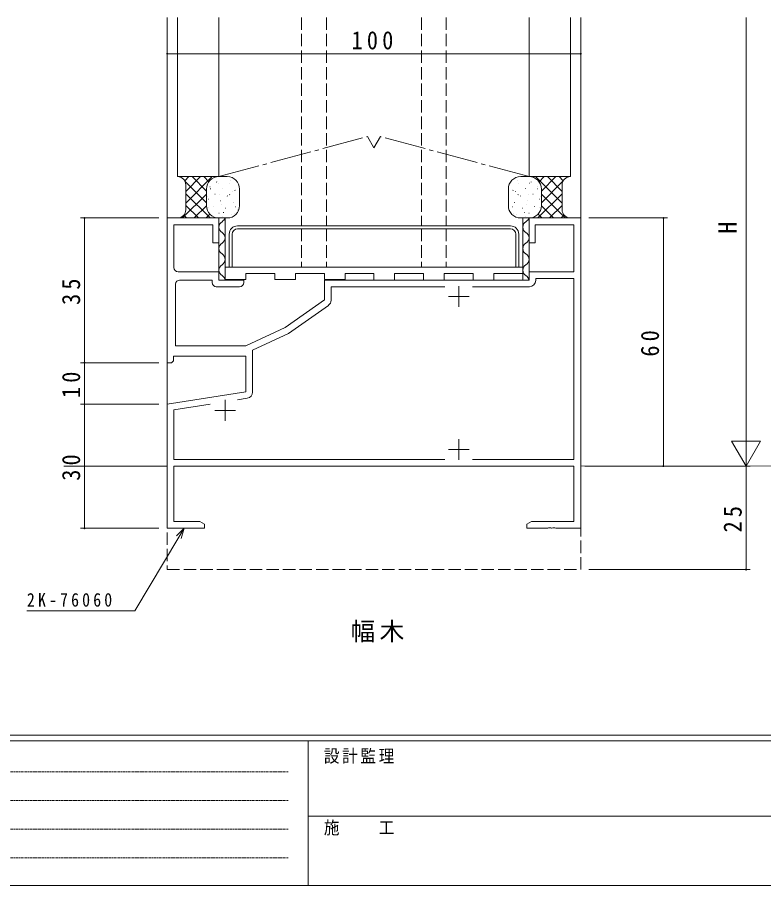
# Model space of a CAD drawing. Units: millimetres on the paper. Extents: x -397 to 397, y -282 to 282.
# Drawn here: x -206.7 to -26.2, y -282.1 to -72.2 of the extents above; entities that cross this region are included whole.
import ezdxf
from ezdxf.enums import TextEntityAlignment as Align

# ---------------------------------------------------------------- set-up
doc = ezdxf.new("R2010")
doc.units = ezdxf.units.MM
for name, pattern in [('USER1', [0.375, 0.25, -0.125]), ('USER2', [13, 10, -1, 1, -1]), ('USER3', [4, 3, -1])]:
    doc.linetypes.add(name, pattern=pattern)
for name, color, linetype, lineweight in [('0-1_YKK_ZWAK', 7, 'Continuous', 18), ('0-3_YKK_11', 7, 'Continuous', 18), ('0-4_YKK_12', 2, 'Continuous', 18), ('0-6_YKK_13', 4, 'Continuous', 18), ('0-7_YKK_D', 6, 'Continuous', 18)]:
    doc.layers.add(name, color=color, linetype=linetype, lineweight=lineweight)
doc.layers.add('0-2_USER1', color=7, linetype='Continuous')
doc.styles.add('ＭＳ ゴシック', font='')
doc.styles.get('ＭＳ ゴシック').set_extended_font_data('MS Gothic')

msp = doc.modelspace()

# ---------------------------------------------------------------- linework, layer by layer
at = {"layer": '0-1_YKK_ZWAK'}
for p, q in [((376.092, -245.7), (-393.908, -245.7)), ((338.292, -247.1), (-393.908, -247.1)), ((-136.308, -247.1), (-136.308, -282.1)), ((-136.308, -265.299), (-7.508, -265.299)), ((-393.908, -282.1), (338.292, -282.1))]:
    msp.add_line(p, q, dxfattribs=at)
at = {"layer": '0-1_YKK_ZWAK', "linetype": 'USER1'}
for p, q in [((-389.31, -254.612), (-141.117, -254.612)), ((-389.31, -261.541), (-141.117, -261.541)), ((-389.31, -268.47), (-141.117, -268.47)), ((-389.31, -275.398), (-141.117, -275.398))]:
    msp.add_line(p, q, dxfattribs=at)
at = {"layer": '0-3_YKK_11'}
for p, q in [((-170.418, -120.7), (-157.918, -120.7)), ((-170.418, -155.7), (-170.418, -120.7)), ((-157.918, -120.7), (-157.918, -126.7)), ((-82.918, -120.7), (-70.418, -120.7)), ((-82.918, -126.7), (-82.918, -120.7)), ((-70.418, -120.7), (-70.418, -195.7)), ((-168.788, -122.33), (-168.788, -132.7)), ((-159.418, -122.33), (-168.788, -122.33)), ((-159.418, -126.7), (-159.418, -122.33)), ((-81.418, -122.33), (-81.418, -126.7)), ((-72.048, -122.33), (-81.418, -122.33)), ((-72.048, -133.7), (-72.048, -122.33)), ((-157.918, -126.7), (-159.418, -126.7)), ((-81.418, -126.7), (-82.918, -126.7)), ((-167.788, -133.7), (-157.918, -133.7)), ((-157.918, -133.7), (-157.918, -135.7)), ((-82.918, -133.7), (-72.048, -133.7)), ((-82.918, -135.7), (-82.918, -133.7)), ((-159.548, -135.7), (-167.418, -135.7)), ((-159.548, -136.33), (-159.548, -135.7)), ((-157.918, -135.7), (-151.918, -135.7)), ((-151.918, -135.7), (-151.918, -136.33)), ((-132.418, -135.7), (-82.918, -135.7)), ((-132.418, -140.518), (-132.418, -135.7)), ((-81.288, -135.33), (-72.048, -135.33)), ((-81.288, -135.83), (-81.288, -135.33)), ((-72.048, -135.33), (-72.048, -179.07)), ((-168.418, -136.7), (-168.418, -151.6)), ((-152.918, -137.33), (-158.548, -137.33)), ((-130.788, -137.33), (-103.28, -137.33)), ((-130.788, -140.586), (-130.788, -137.33)), ((-99.918, -137.2), (-99.918, -142.2)), ((-96.555, -137.33), (-82.788, -137.33)), ((-141.918, -147.17), (-132.418, -140.518)), ((-102.418, -139.7), (-97.418, -139.7)), ((-141.1, -148.587), (-131.428, -141.815)), ((-151.418, -151.6), (-141.918, -147.17)), ((-149.788, -152.638), (-141.1, -148.587)), ((-168.418, -151.6), (-151.418, -151.6)), ((-149.788, -162.802), (-149.788, -152.638)), ((-168.918, -155.2), (-169.418, -155.7)), ((-168.918, -154.1), (-168.918, -155.2)), ((-151.418, -154.1), (-168.918, -154.1)), ((-151.418, -162.691), (-151.418, -154.1)), ((-169.418, -155.7), (-170.418, -155.7)), ((-170.418, -165.7), (-151.418, -162.691)), ((-170.418, -195.7), (-170.418, -165.7)), ((-168.788, -167.092), (-160.059, -165.71)), ((-156.418, -164.7), (-156.418, -169.7)), ((-153.415, -164.657), (-151.053, -164.283)), ((-168.788, -179.07), (-168.788, -167.092)), ((-158.918, -167.2), (-153.918, -167.2)), ((-99.918, -174.2), (-99.918, -179.2)), ((-102.418, -176.7), (-97.418, -176.7)), ((-103.28, -179.07), (-168.788, -179.07)), ((-103.28, -179.07), (-168.788, -179.07)), ((-72.048, -179.07), (-96.555, -179.07)), ((-168.788, -180.7), (-168.788, -194.07)), ((-72.048, -180.7), (-168.788, -180.7)), ((-72.048, -194.07), (-72.048, -180.7)), ((-168.788, -194.07), (-162.509, -194.07)), ((-162.509, -194.07), (-161.418, -194.7)), ((-161.418, -194.7), (-161.418, -195.7)), ((-83.418, -194.7), (-82.327, -194.07)), ((-83.418, -195.7), (-83.418, -194.7)), ((-82.327, -194.07), (-72.048, -194.07)), ((-161.418, -195.7), (-170.418, -195.7)), ((-78.376, -195.7), (-83.418, -195.7)), ((-78.193, -195.58), (-78.376, -195.7)), ((-77.643, -195.58), (-78.193, -195.58)), ((-77.46, -195.7), (-77.643, -195.58)), ((-77.376, -195.7), (-77.46, -195.7)), ((-77.193, -195.58), (-77.376, -195.7)), ((-76.643, -195.58), (-77.193, -195.58)), ((-76.46, -195.7), (-76.643, -195.58)), ((-70.418, -195.7), (-76.46, -195.7))]:
    msp.add_line(p, q, dxfattribs=at)
for centre, radius, start, end in [((-167.788, -132.7), 1, 180.00001, 269.99999), ((-167.418, -136.7), 1, 90.00001, 179.99999), ((-158.548, -136.33), 1, 180.00001, 269.99999), ((-152.918, -136.33), 1, 270.00001, 359.99999), ((-82.788, -135.83), 1.5, 270.00001, 359.99999), ((-132.288, -140.586), 1.5, 305.00001, 0.00001), ((-151.288, -162.802), 1.5, 279.00001, 0.00002)]:
    msp.add_arc(centre, radius, start, end, dxfattribs=at)
at = {"layer": '0-4_YKK_12'}
for p, q in [((-170.418, -72.2), (-170.418, -180.7)), ((-70.418, -180.7), (-70.418, -72.2)), ((-170.418, -180.7), (-195.418, -180.7)), ((-14.691, -180.582), (-70.418, -180.7))]:
    msp.add_line(p, q, dxfattribs=at)
at = {"layer": '0-4_YKK_12', "linetype": 'USER3'}
for p, q in [((-170.418, -180.7), (-170.418, -205.7)), ((-70.418, -205.7), (-70.418, -180.7)), ((-170.418, -205.7), (-70.418, -205.7))]:
    msp.add_line(p, q, dxfattribs=at)
at = {"layer": '0-6_YKK_13'}
for p, q in [((-167.918, -72.2), (-167.918, -110.7)), ((-157.918, -72.2), (-157.918, -110.7)), ((-82.918, -72.2), (-82.918, -110.7)), ((-72.918, -72.2), (-72.918, -110.7)), ((-167.918, -110.7), (-157.918, -110.7)), ((-167.023, -110.912), (-167.234, -110.7)), ((-165.175, -110.699), (-166.182, -111.706)), ((-159.517, -110.698), (-165.918, -117.099)), ((-162.346, -110.699), (-165.918, -114.27)), ((-160.918, -114.188), (-164.406, -110.699)), ((-160.343, -111.934), (-161.579, -110.699)), ((-158.657, -110.792), (-158.751, -110.698)), ((-155.918, -110.7), (-157.918, -110.7)), ((-84.918, -110.7), (-82.918, -110.7)), ((-72.918, -110.7), (-82.918, -110.7)), ((-82.179, -110.792), (-82.085, -110.698)), ((-81.318, -110.698), (-74.918, -117.099)), ((-80.493, -111.934), (-79.257, -110.699)), ((-79.918, -114.188), (-76.429, -110.699)), ((-78.489, -110.699), (-74.918, -114.27)), ((-75.66, -110.699), (-74.654, -111.706)), ((-73.813, -110.912), (-73.601, -110.7)), ((-160.918, -117.016), (-166.129, -111.805)), ((-165.918, -118.7), (-165.918, -112.7)), ((-160.081, -113.155), (-160.031, -113.162)), ((-158.476, -111.995), (-158.426, -112.002)), ((-158.082, -112.261), (-158.072, -112.259)), ((-155.466, -112.424), (-155.417, -112.431)), ((-155.229, -111.686), (-155.22, -111.684)), ((-85.606, -111.686), (-85.616, -111.684)), ((-85.369, -112.424), (-85.419, -112.431)), ((-82.754, -112.261), (-82.763, -112.259)), ((-82.36, -111.995), (-82.409, -112.002)), ((-80.755, -113.155), (-80.805, -113.162)), ((-79.918, -117.016), (-74.706, -111.805)), ((-74.918, -118.7), (-74.918, -112.7)), ((-160.918, -114.927), (-166.691, -120.7)), ((-160.063, -120.7), (-165.918, -114.845)), ((-160.918, -113.7), (-160.918, -117.7)), ((-160.918, -113.7), (-160.918, -117.7)), ((-159.992, -113.656), (-159.902, -113.613)), ((-158.898, -114.955), (-158.848, -114.962)), ((-157.86, -114.948), (-157.85, -114.946)), ((-157.071, -113.584), (-157.022, -113.591)), ((-155.888, -115.384), (-155.839, -115.391)), ((-155.342, -115.065), (-155.251, -115.022)), ((-154.615, -114.294), (-154.606, -114.292)), ((-154.061, -114.013), (-154.012, -114.02)), ((-152.918, -117.7), (-152.918, -113.7)), ((-87.918, -117.7), (-87.918, -113.7)), ((-86.774, -114.013), (-86.824, -114.02)), ((-86.22, -114.294), (-86.23, -114.292)), ((-85.494, -115.065), (-85.584, -115.022)), ((-84.948, -115.384), (-84.997, -115.391)), ((-83.765, -113.584), (-83.814, -113.591)), ((-82.976, -114.948), (-82.985, -114.946)), ((-81.938, -114.955), (-81.987, -114.962)), ((-80.844, -113.656), (-80.934, -113.613)), ((-80.773, -120.7), (-74.918, -114.845)), ((-79.918, -113.7), (-79.918, -117.7)), ((-79.918, -113.7), (-79.918, -117.7)), ((-79.918, -114.927), (-74.145, -120.7)), ((-160.713, -115.522), (-160.703, -115.52)), ((-160.503, -116.115), (-160.453, -116.122)), ((-157.493, -116.544), (-157.443, -116.551)), ((-154.483, -116.973), (-154.434, -116.98)), ((-154.344, -116.971), (-154.335, -116.969)), ((-86.491, -116.971), (-86.501, -116.969)), ((-86.352, -116.973), (-86.402, -116.98)), ((-83.343, -116.544), (-83.392, -116.551)), ((-80.333, -116.115), (-80.383, -116.122)), ((-80.123, -115.522), (-80.133, -115.52)), ((-162.891, -120.7), (-165.918, -117.673)), ((-160.917, -117.755), (-163.862, -120.7)), ((-160.491, -118.209), (-160.481, -118.207)), ((-159.32, -117.915), (-159.27, -117.922)), ((-157.915, -119.504), (-157.865, -119.511)), ((-157.246, -117.556), (-157.236, -117.554)), ((-156.853, -119.398), (-156.762, -119.355)), ((-156.31, -118.344), (-156.261, -118.351)), ((-153.939, -118.016), (-153.849, -117.973)), ((-153.301, -118.773), (-153.251, -118.78)), ((-87.535, -118.773), (-87.585, -118.78)), ((-86.897, -118.016), (-86.987, -117.973)), ((-84.526, -118.344), (-84.575, -118.351)), ((-83.983, -119.398), (-84.073, -119.355)), ((-83.59, -117.556), (-83.599, -117.554)), ((-82.921, -119.504), (-82.97, -119.511)), ((-81.516, -117.915), (-81.566, -117.922)), ((-80.345, -118.209), (-80.355, -118.207)), ((-79.918, -117.755), (-76.974, -120.7)), ((-77.945, -120.7), (-74.918, -117.673)), ((-157.918, -120.7), (-167.918, -120.7)), ((-165.719, -120.7), (-166.408, -120.012)), ((-160.096, -119.763), (-161.034, -120.7)), ((-158.193, -120.687), (-158.205, -120.7)), ((-157.918, -120.7), (-156.418, -120.7)), ((-157.918, -135.7), (-157.918, -120.7)), ((-157.918, -120.7), (-155.918, -120.7)), ((-156.975, -120.233), (-156.965, -120.231)), ((-156.418, -135.7), (-156.418, -120.7)), ((-154.905, -119.933), (-154.856, -119.94)), ((-154.122, -119.658), (-154.113, -119.656)), ((-86.713, -119.658), (-86.723, -119.656)), ((-85.93, -119.933), (-85.98, -119.94)), ((-82.918, -120.7), (-84.918, -120.7)), ((-84.418, -120.7), (-82.918, -120.7)), ((-84.418, -135.7), (-84.418, -120.7)), ((-83.861, -120.233), (-83.87, -120.231)), ((-82.918, -135.7), (-82.918, -120.7)), ((-82.918, -120.7), (-72.918, -120.7)), ((-82.643, -120.687), (-82.63, -120.7)), ((-80.739, -119.763), (-79.802, -120.7)), ((-75.116, -120.7), (-74.428, -120.012)), ((-153.418, -122.607), (-87.418, -122.607)), ((-153.418, -123.307), (-87.418, -123.307)), ((-155.418, -124.607), (-155.418, -132.607)), ((-154.718, -124.607), (-154.718, -132.607)), ((-86.118, -124.607), (-86.118, -132.607)), ((-85.418, -124.607), (-85.418, -132.607)), ((-84.418, -132.607), (-156.418, -132.607)), ((-151.418, -134.107), (-144.418, -134.107)), ((-151.418, -135.607), (-151.418, -134.107)), ((-144.418, -135.607), (-144.418, -134.107)), ((-139.418, -134.107), (-132.418, -134.107)), ((-139.418, -135.607), (-139.418, -134.107)), ((-132.418, -135.607), (-132.418, -134.107)), ((-127.418, -134.107), (-120.418, -134.107)), ((-127.418, -135.607), (-127.418, -134.107)), ((-120.418, -135.607), (-120.418, -134.107)), ((-115.418, -134.107), (-108.418, -134.107)), ((-115.418, -135.607), (-115.418, -134.107)), ((-108.418, -135.607), (-108.418, -134.107)), ((-103.418, -134.107), (-96.418, -134.107)), ((-103.418, -135.607), (-103.418, -134.107)), ((-96.418, -135.607), (-96.418, -134.107)), ((-91.418, -134.107), (-84.418, -134.107)), ((-91.418, -135.607), (-91.418, -134.107)), ((-151.418, -135.607), (-156.418, -135.607)), ((-139.418, -135.607), (-144.418, -135.607)), ((-127.418, -135.607), (-132.418, -135.607))]:
    msp.add_line(p, q, dxfattribs=at)
at = {"layer": '0-6_YKK_13', "linetype": 'USER3'}
for p, q in [((-137.918, -72.2), (-137.918, -122.607)), ((-131.918, -72.2), (-131.918, -122.607)), ((-108.918, -72.2), (-108.918, -122.607)), ((-102.918, -72.2), (-102.918, -122.607)), ((-137.918, -123.307), (-137.918, -132.607)), ((-131.918, -123.307), (-131.918, -132.607)), ((-108.918, -123.307), (-108.918, -132.607)), ((-102.918, -123.307), (-102.918, -132.607))]:
    msp.add_line(p, q, dxfattribs=at)
at = {"layer": '0-6_YKK_13', "linetype": 'USER2'}
for p, q in [((-157.918, -110.7), (-121.968, -101)), ((-120.418, -103.7), (-121.968, -101)), ((-120.418, -103.7), (-118.868, -101)), ((-82.918, -110.7), (-118.868, -101))]:
    msp.add_line(p, q, dxfattribs=at)
at = {"layer": '0-6_YKK_13'}
for centre, radius, start, end in [((-167.918, -112.7), 2, 0, 90), ((-157.918, -113.7), 3, 90, 180), ((-157.918, -113.7), 3, 90, 180), ((-155.918, -113.7), 3, 0, 90), ((-84.918, -113.7), 3, 90, 180), ((-82.918, -113.7), 3, 0, 90), ((-82.918, -113.7), 3, 0, 90), ((-72.918, -112.7), 2, 90, 180), ((-167.918, -118.7), 2, 270, 0), ((-157.918, -117.7), 3, 180, 270), ((-157.918, -117.7), 3, 180, 270), ((-155.918, -117.7), 3, 270, 0), ((-84.918, -117.7), 3, 180, 270), ((-82.918, -117.7), 3, 270, 0), ((-82.918, -117.7), 3, 270, 0), ((-72.918, -118.7), 2, 180, 270), ((-156.418, -122.898), 1.5, 119.99999, 239.99999), ((-157.918, -120.298), 1.5, 299.99999, 344.44803), ((-82.918, -122.898), 1.5, 119.99999, 239.99999), ((-84.418, -120.298), 1.5, 299.99999, 344.44803), ((-153.418, -124.607), 2, 90, 180), ((-153.418, -124.607), 1.3, 90, 180), ((-87.418, -124.607), 2, 0, 90), ((-87.418, -124.607), 1.3, 0, 90), ((-157.918, -125.499), 1.5, 299.99999, 59.99999), ((-84.418, -125.499), 1.5, 299.99999, 59.99999), ((-156.418, -128.099), 1.5, 119.99999, 239.99999), ((-82.918, -128.099), 1.5, 119.99999, 239.99999), ((-157.918, -130.7), 1.5, 299.99999, 59.99999), ((-84.418, -130.7), 1.5, 299.99999, 59.99999), ((-156.418, -133.3), 1.5, 119.99999, 239.99999), ((-82.918, -133.3), 1.5, 119.99999, 239.99999), ((-157.918, -135.9), 1.5, 7.68081, 60.00002), ((-84.418, -135.9), 1.5, 7.68081, 60.00002)]:
    msp.add_arc(centre, radius, start, end, dxfattribs=at)
at = {"layer": '0-7_YKK_D'}
for p, q in [((-30.418, -173.7), (-30.418, -72.2)), ((-70.418, -81), (-170.418, -81)), ((-172.418, -120.7), (-191.418, -120.7)), ((-190.418, -120.7), (-190.418, -155.7)), ((-68.418, -120.7), (-49.418, -120.7)), ((-50.418, -180.7), (-50.418, -120.7)), ((-172.418, -155.7), (-191.418, -155.7)), ((-172.418, -155.7), (-191.418, -155.7)), ((-190.418, -155.7), (-190.418, -165.7)), ((-172.418, -165.7), (-191.418, -165.7)), ((-172.418, -165.7), (-191.418, -165.7)), ((-190.418, -165.7), (-190.418, -195.7)), ((-30.418, -180.7), (-30.418, -168.576)), ((-26.918, -174.638), (-33.918, -174.638)), ((-30.418, -180.7), (-33.918, -174.638)), ((-30.418, -180.7), (-26.918, -174.638)), ((-69.418, -180.7), (-29.418, -180.7)), ((-69.418, -180.7), (-29.418, -180.7)), ((-68.418, -180.7), (-49.418, -180.7)), ((-30.418, -180.7), (-30.418, -205.7)), ((-172.418, -195.7), (-191.418, -195.7)), ((-168.182, -197.502), (-166.325, -195.7)), ((-166.325, -195.7), (-167.607, -197.846)), ((-166.325, -195.7), (-167.032, -198.19)), ((-167.607, -197.846), (-178.281, -215.7)), ((-68.418, -205.7), (-29.418, -205.7)), ((-178.281, -215.7), (-204.341, -215.7))]:
    msp.add_line(p, q, dxfattribs=at)
for centre, start, end in [((-170.418, -81), 0, 180), ((-170.418, -81), 180, 0), ((-70.418, -81), 0, 180), ((-70.418, -81), 180, 0), ((-190.418, -120.7), 90, 270), ((-190.418, -120.7), 270, 90), ((-50.418, -120.7), 90, 270), ((-50.418, -120.7), 270, 90), ((-190.418, -155.7), 90, 270), ((-190.418, -155.7), 90, 270), ((-190.418, -155.7), 270, 90), ((-190.418, -155.7), 270, 90), ((-190.418, -165.7), 90, 270), ((-190.418, -165.7), 90, 270), ((-190.418, -165.7), 270, 90), ((-190.418, -165.7), 270, 90), ((-50.418, -180.7), 90, 270), ((-50.418, -180.7), 270, 90), ((-190.418, -195.7), 90, 270), ((-190.418, -195.7), 270, 90), ((-30.418, -205.7), 90, 270), ((-30.418, -205.7), 270, 90)]:
    msp.add_arc(centre, 0.106, start, end, dxfattribs=at)

# ---------------------------------------------------------------- texts
at = {"layer": '0-1_YKK_ZWAK', "char_height": 3.079, "attachment_point": 7, "style": 'ＭＳ ゴシック'}
for s, insert in [('\\T1.17;\\W0.9;設計監理', (-132.539, -252.633)), ('\\T1.17;\\W0.9;施\u3000\u3000工', (-132.539, -269.954))]:
    msp.add_mtext(s, dxfattribs=dict(at, insert=insert))
at = {"layer": '0-2_USER1', "insert": (-126.085, -223.288), "char_height": 4.399, "attachment_point": 7, "style": 'ＭＳ ゴシック'}
msp.add_mtext('\\T1.17;幅木', dxfattribs=at)
at = {"layer": '0-7_YKK_D', "color": 7, "style": 'ＭＳ ゴシック'}
msp.add_text('H', height=4.399, rotation=90, dxfattribs=at).set_placement((-31.418, -124.55), align=Align.BOTTOM_LEFT)
at = {"layer": '0-7_YKK_D', "color": 7, "attachment_point": 7, "style": 'ＭＳ ゴシック'}
for s, insert, char_height in [('\\T1.38;\\W0.9;100', (-125.858, -80), 4.399), ('\\T1.4;\\W0.85;2K-76060', (-204.341, -214.7), 3.299)]:
    msp.add_mtext(s, dxfattribs=dict(at, insert=insert, char_height=char_height))
at = {"layer": '0-7_YKK_D', "color": 7, "char_height": 4.399, "attachment_point": 7, "rotation": 90, "style": 'ＭＳ ゴシック'}
for s, insert in [('\\T1.37;\\W0.9;35', (-191.418, -141.72)), ('\\T1.37;\\W0.9;60', (-51.418, -154.22)), ('\\T1.37;\\W0.9;10', (-191.418, -164.22)), ('\\T1.37;\\W0.9;30', (-191.418, -184.22)), ('\\T1.37;\\W0.9;25', (-31.418, -196.72))]:
    msp.add_mtext(s, dxfattribs=dict(at, insert=insert))

doc.saveas('drawing.dxf')
